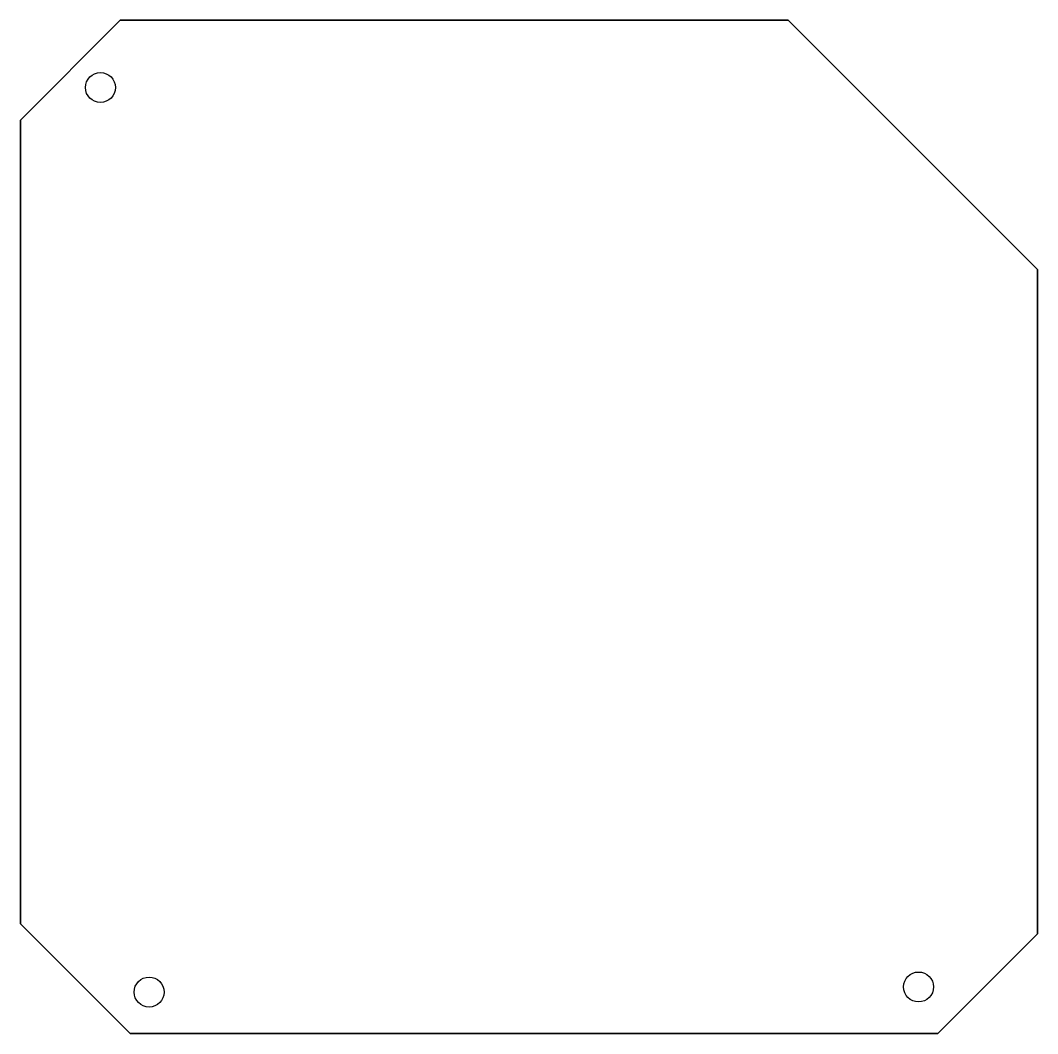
# Model space of a CAD drawing. Header units: millimetres. Extents: x -101 to 1, y -1 to 101.
import ezdxf

# ---------------------------------------------------------------- set-up
doc = ezdxf.new("R2010")
doc.units = ezdxf.units.MM
doc.layers.get('0').update_dxf_attribs({"linetype": 'CONTINUOUS'})

msp = doc.modelspace()

# ---------------------------------------------------------------- linework, layer by layer
for points in [[(-101, 10), (-90, -1), (-9, -1), (1, 9), (1, 75.6), (-24, 100.6), (-91, 100.6), (-101, 90.6)], [(-90, -1), (-101, 10), (-101, 90.6), (-91, 100.6), (-24, 100.6), (1, 75.6), (1, 9), (-9, -1)]]:
    msp.add_lwpolyline(points, close=True)
for centre in [(-92.97, 93.86), (-92.97, 93.86), (-10.94, 3.68), (-10.94, 3.68), (-88.09, 3.17), (-88.09, 3.17)]:
    msp.add_circle(centre, 1.5)

doc.saveas('drawing.dxf')
